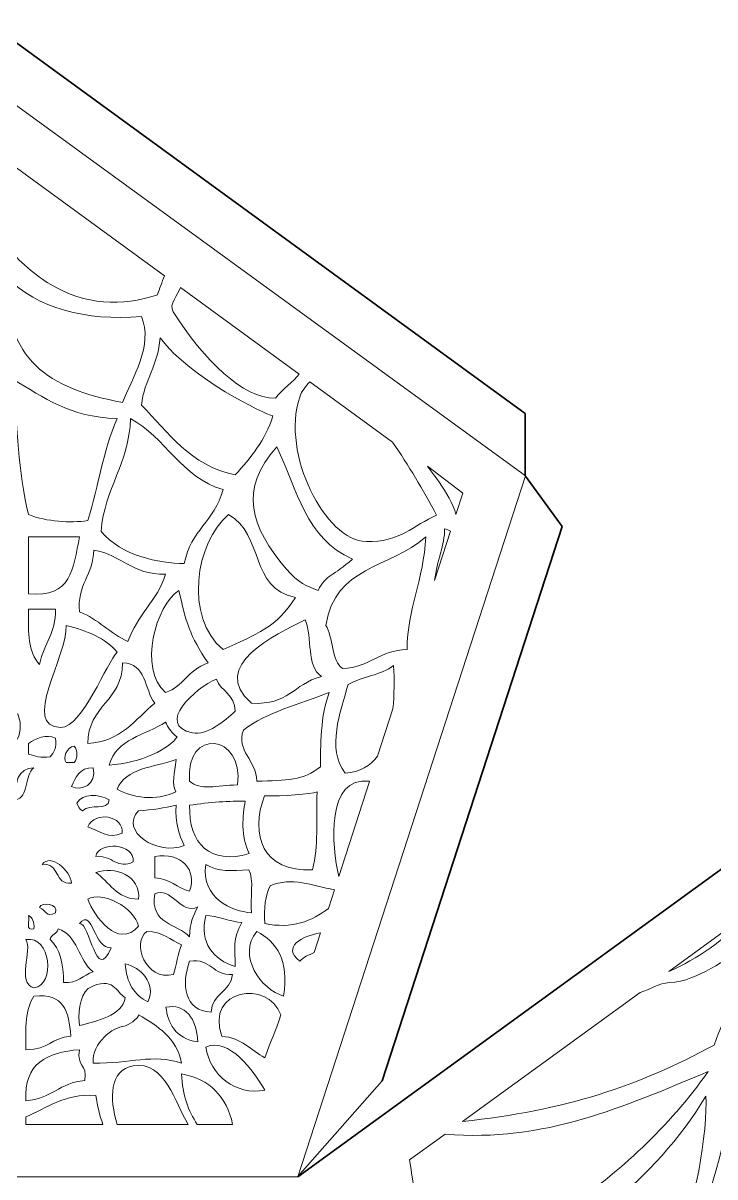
# Model space of a CAD drawing. Header units: millimetres. Extents: x -210 to 134, y -139 to 86.
# Drawn here: x -66.92 to -38.76, y -8.03 to 38.91 of the extents above; entities that cross this region are included whole.
import ezdxf

# ---------------------------------------------------------------- set-up
doc = ezdxf.new("R2010")
doc.units = ezdxf.units.MM
doc.header["$MEASUREMENT"] = 0
for name, color, linetype in [('Side 1 Detail', 7, 'Continuous'), ('Side 1 Outline', 7, 'Continuous'), ('Side 1 Scoring', 7, 'Continuous')]:
    doc.layers.add(name, color=color, linetype=linetype)

msp = doc.modelspace()

# ---------------------------------------------------------------- linework, layer by layer
at = {"layer": 'Side 1 Detail', "color": 250, "lineweight": 9}
for points in [[(-61.1661, 28.6273), (-61.1661, 28.6273), (-68.0059, 33.6055), (-68.0059, 33.6055)], [(-60.5135, 28.1526), (-60.6204, 27.8549), (-61, 27.4687), (-60.8112, 27.1707)], [(-55.6815, 24.6351), (-55.6815, 24.6351), (-60.5135, 28.1526), (-60.5135, 28.1526)], [(-51.8767, 21.8656), (-51.8767, 21.8656), (-55.2495, 24.3206), (-55.2495, 24.3206)], [(-50.4566, 20.8934), (-50.4856, 20.8631), (-49.5189, 19.7841), (-49.3018, 18.9166)], [(-49.7594, 18.3454), (-49.7511, 17.6809), (-50.0749, 17.068), (-50.17, 16.2391)], [(-49.5189, 18.2476), (-49.5947, 18.2844), (-49.6732, 18.3193), (-49.7594, 18.3454)], [(-50.17, 16.2391), (-50.17, 16.2391), (-49.5189, 18.2476), (-49.5189, 18.2476)], [(-51.8629, 11.0156), (-51.8057, 11.6027), (-51.8105, 12.2152), (-51.8353, 12.7733)], [(-52.4878, 9.0881), (-52.4878, 9.0881), (-51.8629, 11.0156), (-51.8629, 11.0156)], [(-52.8193, 8.0749), (-54.6087, 8.2802), (-54.3489, 5.4305), (-54.0726, 4.1978)], [(-54.0726, 4.1978), (-54.0726, 4.1978), (-52.8227, 8.0536), (-52.8227, 8.0536)], [(-52.8227, 8.0536), (-52.8214, 8.0608), (-52.8207, 8.0677), (-52.8193, 8.0749)], [(-54.2483, 3.6559), (-55.1606, 3.823), (-55.9715, 4.1999), (-56.8618, 3.8133)], [(-54.4936, 2.8983), (-54.4936, 2.8983), (-54.2483, 3.6559), (-54.2483, 3.6559)], [(-37.4801, 2.6195), (-37.4801, 2.6195), (-40.631, 0.3315), (-40.631, 0.3315)], [(-40.631, 0.3315), (-39.4793, 0.8455), (-38.3479, 1.5942), (-37.4801, 2.6195)], [(-54.8147, 1.9082), (-55.5774, 1.7687), (-56.3994, 1.3274), (-55.6601, 0.7541)], [(-55.0765, 1.1007), (-55.0765, 1.1007), (-54.8147, 1.9082), (-54.8147, 1.9082)], [(-55.6601, 0.7541), (-55.5092, 0.9139), (-55.2915, 1.0059), (-55.0765, 1.1007)], [(-41.8027, -0.5194), (-41.8027, -0.5194), (-49.029, -5.767), (-49.029, -5.767)], [(-49.029, -5.767), (-44.878, -5.3305), (-41.876, -4.3448), (-38.793, -2.6629)], [(-60.2035, -5.8881), (-60.7299, -5.0295), (-61.1399, -3.2856), (-62.4346, -3.5071)], [(-62.4346, -3.5071), (-63.4095, -3.6739), (-63.4157, -4.8428), (-63.0863, -5.8881)], [(-60.4674, -3.8348), (-60.446, -4.7105), (-60.1883, -5.3499), (-59.8294, -5.8884)], [(-58.39, -5.8884), (-58.6436, -4.765), (-59.2995, -4.0439), (-60.4674, -3.8348)], [(-63.6768, -5.8881), (-63.7981, -5.5208), (-63.9008, -5.1353), (-63.9642, -4.7092)], [(-66.805, -5.8877), (-66.805, -5.8877), (-63.6768, -5.8881), (-63.6768, -5.8881)], [(-63.0863, -5.8881), (-63.0863, -5.8881), (-60.2035, -5.8881), (-60.2035, -5.8881)], [(-59.8294, -5.8884), (-59.8294, -5.8884), (-58.39, -5.8884), (-58.39, -5.8884)], [(-49.739, -6.2823), (-49.739, -6.2823), (-51.1908, -7.3365), (-51.1908, -7.3365)], [(-51.1908, -7.3365), (-50.9383, -8.9985), (-50.6303, -10.6325), (-50.1583, -12.1824)]]:
    msp.add_open_spline(points, degree=3, dxfattribs=at)
for points, knots in [([(-67.4602, 29.7094), (-67.2342, 29.3415), (-66.3089, 28.5801), (-65.8211, 28.2887), (-65.8211, 28.2887), (-64.3858, 27.4301), (-62.9065, 27.3922), (-61.4506, 27.8518), (-61.4506, 27.8518), (-61.3611, 28.1151), (-61.2639, 28.3713), (-61.1661, 28.6273)], [0, 0, 0, 0, 0.25, 0.25, 0.25, 0.25, 0.5, 0.5, 0.5, 0.5, 1, 1, 1, 1]), ([(-67.5712, 28.5519), (-67.6787, 25.2401), (-65.9217, 24.0398), (-62.8714, 23.4814), (-62.8714, 23.4814), (-62.4931, 24.4405), (-61.5981, 25.8351), (-62.1066, 26.9775), (-62.1066, 26.9775), (-64.3783, 26.777), (-66.364, 27.3323), (-67.5712, 28.5519)], [0, 0, 0, 0, 0.25, 0.25, 0.25, 0.25, 0.5, 0.5, 0.5, 0.5, 1, 1, 1, 1]), ([(-60.8112, 27.1707), (-59.551, 25.1798), (-57.9697, 23.6485), (-56.6516, 23.6485), (-56.6516, 23.6485), (-56.3491, 24.0398), (-55.9213, 24.3271), (-55.6815, 24.6351)], [0, 0, 0, 0, 0.3333333, 0.3333333, 0.3333333, 0.3333333, 1, 1, 1, 1]), ([(-62.1066, 23.3718), (-60.9993, 22.257), (-60.1215, 20.9134), (-58.2825, 20.531), (-58.2825, 20.531), (-57.6589, 21.2186), (-57.0622, 21.9339), (-56.7522, 22.935), (-56.7522, 22.935), (-57.0926, 23.0077), (-60.0629, 24.425), (-61.3418, 26.1038), (-61.3418, 26.1038), (-61.4127, 25.009), (-61.9819, 24.4123), (-62.1066, 23.3718)], [0, 0, 0, 0, 0.2, 0.2, 0.2, 0.2, 0.4, 0.4, 0.4, 0.4, 0.6, 0.6, 0.6, 0.6, 1, 1, 1, 1]), ([(-72.1587, 25.5574), (-71.9644, 23.1293), (-71.1548, 21.3165), (-70.957, 18.8925), (-70.957, 18.8925), (-70.2508, 18.7816), (-69.3185, 18.8753), (-68.3346, 18.783), (-68.3346, 18.783), (-66.5507, 19.9915), (-68.5413, 22.9439), (-67.8978, 25.011), (-67.8978, 25.011), (-69.3454, 24.9872), (-71.0638, 24.9903), (-72.1587, 25.5574)], [0, 0, 0, 0, 0.2, 0.2, 0.2, 0.2, 0.4, 0.4, 0.4, 0.4, 0.6, 0.6, 0.6, 0.6, 1, 1, 1, 1]), ([(-64.2914, 18.6734), (-63.8098, 20.1948), (-63.7023, 21.4336), (-63.0912, 22.8254), (-63.0912, 22.8254), (-65.0673, 22.8895), (-66.045, 23.6685), (-67.3286, 24.425), (-67.3286, 24.425), (-67.1323, 22.3269), (-67.1419, 20.768), (-66.6989, 18.9166), (-66.6989, 18.9166), (-65.9444, 18.6245), (-65.0135, 18.5756), (-64.2914, 18.6734)], [0, 0, 0, 0, 0.2, 0.2, 0.2, 0.2, 0.4, 0.4, 0.4, 0.4, 0.6, 0.6, 0.6, 0.6, 1, 1, 1, 1]), ([(-55.2495, 24.3206), (-55.4148, 24.1442), (-55.574, 23.9565), (-55.6601, 23.6998), (-55.6601, 23.6998), (-56.4318, 21.3923), (-54.6135, 17.8521), (-52.9564, 17.8173), (-52.9564, 17.8173), (-51.5804, 17.7884), (-51.0251, 18.4881), (-50.0873, 18.8925), (-50.0873, 18.8925), (-50.6365, 19.9312), (-51.2311, 20.9234), (-51.8767, 21.8656)], [0, 0, 0, 0, 0.2, 0.2, 0.2, 0.2, 0.4, 0.4, 0.4, 0.4, 0.6, 0.6, 0.6, 0.6, 1, 1, 1, 1]), ([(-62.5434, 22.8254), (-62.6171, 20.9685), (-63.5955, 20.017), (-63.7458, 18.2366), (-63.7458, 18.2366), (-62.8927, 17.2072), (-61.3989, 16.9595), (-60.3585, 16.925), (-60.3585, 16.925), (-60.0829, 18.3255), (-59.1362, 18.6152), (-58.7807, 19.9347), (-58.7807, 19.9347), (-60.4694, 20.4314), (-61.1295, 22.0544), (-62.5434, 22.8254)], [0, 0, 0, 0, 0.2, 0.2, 0.2, 0.2, 0.4, 0.4, 0.4, 0.4, 0.6, 0.6, 0.6, 0.6, 1, 1, 1, 1]), ([(-53.5124, 17.1114), (-55.4121, 17.9437), (-55.7572, 19.905), (-56.5931, 21.6707), (-56.5931, 21.6707), (-58.1461, 19.9832), (-57.6617, 18.384), (-56.2065, 16.7066), (-56.2065, 16.7066), (-55.7063, 16.1309), (-55.3735, 16.01), (-54.9098, 15.8326), (-54.9098, 15.8326), (-54.5976, 16.4882), (-54.2697, 16.41), (-53.5124, 17.1114)], [0, 0, 0, 0, 0.2, 0.2, 0.2, 0.2, 0.4, 0.4, 0.4, 0.4, 0.6, 0.6, 0.6, 0.6, 1, 1, 1, 1]), ([(-49.3018, 18.9166), (-49.3018, 18.9166), (-49.02, 19.7865), (-49.02, 19.7865), (-49.02, 19.7865), (-49.02, 19.7865), (-50.4566, 20.8934), (-50.4566, 20.8934)], [0, 0, 0, 0, 0.3333333, 0.3333333, 0.3333333, 0.3333333, 1, 1, 1, 1]), ([(-58.5581, 18.9166), (-59.9058, 17.7921), (-60.3634, 14.7363), (-58.7807, 13.429), (-58.7807, 13.429), (-57.3799, 14.0673), (-56.6268, 14.3129), (-55.8261, 15.5521), (-55.8261, 15.5521), (-57.7285, 15.908), (-57.0919, 18.125), (-58.5581, 18.9166)], [0, 0, 0, 0, 0.25, 0.25, 0.25, 0.25, 0.5, 0.5, 0.5, 0.5, 1, 1, 1, 1]), ([(-66.6989, 15.691), (-64.935, 15.5294), (-64.9026, 16.698), (-64.6194, 18.0182), (-64.6194, 18.0182), (-65.3119, 18.0182), (-66.0036, 18.0182), (-66.6954, 18.0182), (-66.6954, 18.0182), (-66.6954, 17.1073), (-66.6989, 16.6015), (-66.6989, 15.691)], [0, 0, 0, 0, 0.25, 0.25, 0.25, 0.25, 0.5, 0.5, 0.5, 0.5, 1, 1, 1, 1]), ([(-53.9121, 12.6638), (-52.8089, 12.6903), (-52.4017, 13.4121), (-51.2897, 13.429), (-51.2897, 13.429), (-51.2704, 15.1222), (-50.6158, 16.2391), (-50.5248, 18.0182), (-50.5248, 18.0182), (-52.0111, 16.7), (-54.2193, 16.8382), (-54.5976, 14.4118), (-54.5976, 14.4118), (-54.2883, 13.956), (-54.3861, 12.9545), (-53.9121, 12.6638)], [0, 0, 0, 0, 0.2, 0.2, 0.2, 0.2, 0.4, 0.4, 0.4, 0.4, 0.6, 0.6, 0.6, 0.6, 1, 1, 1, 1]), ([(-64.6194, 14.9586), (-63.8553, 14.6664), (-63.3847, 14.0807), (-62.653, 13.7566), (-62.653, 13.7566), (-62.2878, 14.8125), (-61.4623, 15.4068), (-61.1234, 16.4882), (-61.1234, 16.4882), (-62.5165, 16.4785), (-62.8645, 17.2685), (-64.0448, 17.4717), (-64.0448, 17.4717), (-64.0448, 16.4882), (-64.7531, 16.0393), (-64.6194, 14.9586)], [0, 0, 0, 0, 0.2, 0.2, 0.2, 0.2, 0.4, 0.4, 0.4, 0.4, 0.6, 0.6, 0.6, 0.6, 1, 1, 1, 1]), ([(-61.1234, 11.6805), (-60.3585, 11.9434), (-60.2758, 12.5542), (-59.3925, 12.8822), (-59.3925, 12.8822), (-60.1353, 13.9746), (-60.3006, 14.5789), (-60.5769, 15.8326), (-60.5769, 15.8326), (-61.5168, 15.2362), (-62.2368, 12.6638), (-61.1234, 11.6805)], [0, 0, 0, 0, 0.25, 0.25, 0.25, 0.25, 0.5, 0.5, 0.5, 0.5, 1, 1, 1, 1]), ([(-65.6026, 15.0678), (-65.9671, 15.0678), (-66.3316, 15.0678), (-66.6954, 15.0678), (-66.6954, 15.0678), (-66.7237, 14.0559), (-66.7064, 13.3504), (-66.2586, 12.815), (-66.2586, 12.815), (-66.056, 13.7566), (-65.5813, 14.0632), (-65.6026, 15.0678)], [0, 0, 0, 0, 0.25, 0.25, 0.25, 0.25, 0.5, 0.5, 0.5, 0.5, 1, 1, 1, 1]), ([(-57.6265, 11.2434), (-56.0914, 11.1652), (-55.9495, 12.0006), (-54.7782, 12.3362), (-54.7782, 12.3362), (-55.4086, 12.7613), (-55.1199, 13.8961), (-55.4417, 14.6306), (-55.4417, 14.6306), (-56.6454, 14.0263), (-59.3732, 12.7875), (-57.6265, 11.2434)], [0, 0, 0, 0, 0.25, 0.25, 0.25, 0.25, 0.5, 0.5, 0.5, 0.5, 1, 1, 1, 1]), ([(-65.3842, 10.2601), (-64.5071, 10.254), (-63.5011, 12.9304), (-63.0898, 13.3194), (-63.0898, 13.3194), (-63.5618, 13.904), (-64.3287, 14.1931), (-65.1658, 14.4118), (-65.1658, 14.4118), (-65.1059, 13.1558), (-67.0406, 10.2719), (-65.3842, 10.2601)], [0, 0, 0, 0, 0.25, 0.25, 0.25, 0.25, 0.5, 0.5, 0.5, 0.5, 1, 1, 1, 1]), ([(-62.8714, 12.8822), (-62.8803, 11.3257), (-64.2742, 11.1531), (-64.2914, 9.6045), (-64.2914, 9.6045), (-62.9155, 9.6852), (-62.3629, 10.5895), (-61.5602, 11.2434), (-61.5602, 11.2434), (-61.9908, 11.7963), (-61.8868, 12.8836), (-62.8714, 12.8822)], [0, 0, 0, 0, 0.25, 0.25, 0.25, 0.25, 0.5, 0.5, 0.5, 0.5, 1, 1, 1, 1]), ([(-51.8353, 12.7733), (-52.3342, 12.3975), (-53.1286, 12.3179), (-53.693, 12.0082), (-53.693, 12.0082), (-53.9899, 10.9044), (-54.5894, 9.3889), (-53.8025, 8.4025), (-53.8025, 8.4025), (-53.2058, 8.4439), (-52.7855, 8.7016), (-52.4878, 9.0881)], [0, 0, 0, 0, 0.25, 0.25, 0.25, 0.25, 0.5, 0.5, 0.5, 0.5, 1, 1, 1, 1]), ([(-58.2825, 10.9157), (-58.2928, 11.5972), (-58.8606, 11.7212), (-59.0473, 12.2269), (-59.0473, 12.2269), (-59.9024, 11.8893), (-61.5574, 10.3511), (-60.0306, 10.0417), (-60.0306, 10.0417), (-59.4387, 9.9215), (-58.7242, 10.5302), (-58.2825, 10.9157)], [0, 0, 0, 0, 0.25, 0.25, 0.25, 0.25, 0.5, 0.5, 0.5, 0.5, 1, 1, 1, 1]), ([(-54.4578, 11.6805), (-55.6628, 11.2099), (-57.0064, 10.8782), (-57.9545, 10.1506), (-57.9545, 10.1506), (-58.2536, 9.2931), (-57.4254, 8.9445), (-57.4081, 8.0749), (-57.4081, 8.0749), (-56.1948, 8.0997), (-55.4982, 8.1035), (-54.8147, 8.6582), (-54.8147, 8.6582), (-54.8147, 9.414), (-54.8147, 10.8062), (-54.4578, 11.6805)], [0, 0, 0, 0, 0.2, 0.2, 0.2, 0.2, 0.4, 0.4, 0.4, 0.4, 0.6, 0.6, 0.6, 0.6, 1, 1, 1, 1]), ([(-67.1323, 10.8062), (-67.9226, 10.5196), (-68.3187, 11.1979), (-69.2083, 11.1342), (-69.2083, 11.1342), (-69.7257, 8.4501), (-66.4026, 8.929), (-67.1323, 10.8062)], [0, 0, 0, 0, 0.3333333, 0.3333333, 0.3333333, 0.3333333, 1, 1, 1, 1]), ([(-61.1234, 10.4786), (-61.9267, 9.9346), (-63.1394, 9.7999), (-63.4178, 8.7305), (-63.4178, 8.7305), (-62.1568, 8.7812), (-60.8877, 9.4409), (-60.6534, 9.8777), (-60.6534, 9.8777), (-60.8216, 9.9587), (-61.0475, 10.2894), (-61.1234, 10.4786)], [0, 0, 0, 0, 0.25, 0.25, 0.25, 0.25, 0.5, 0.5, 0.5, 0.5, 1, 1, 1, 1]), ([(-65.8211, 9.0581), (-65.6764, 9.2411), (-65.5317, 9.4244), (-65.6026, 9.8233), (-65.6026, 9.8233), (-65.9699, 9.9952), (-66.415, 9.8223), (-66.6954, 9.6045), (-66.6954, 9.6045), (-66.6954, 9.4588), (-66.6954, 9.3131), (-66.6954, 9.1677), (-66.6954, 9.1677), (-66.4336, 9.1016), (-66.1973, 9.0106), (-65.8211, 9.0581)], [0, 0, 0, 0, 0.2, 0.2, 0.2, 0.2, 0.4, 0.4, 0.4, 0.4, 0.6, 0.6, 0.6, 0.6, 1, 1, 1, 1]), ([(-60.1394, 8.0749), (-59.7074, 7.6691), (-59.0411, 7.9123), (-58.1943, 7.9213), (-58.1943, 7.9213), (-57.8973, 10.0183), (-60.3585, 10.2601), (-60.1394, 8.0749)], [0, 0, 0, 0, 0.3333333, 0.3333333, 0.3333333, 0.3333333, 1, 1, 1, 1]), ([(-64.8379, 9.4953), (-65.1507, 9.4667), (-65.316, 9.003), (-65.1658, 8.8397), (-65.1658, 8.8397), (-65.0563, 8.8397), (-64.9474, 8.8397), (-64.8379, 8.8397), (-64.8379, 8.8397), (-64.689, 8.9793), (-64.689, 9.3555), (-64.8379, 9.4953)], [0, 0, 0, 0, 0.25, 0.25, 0.25, 0.25, 0.5, 0.5, 0.5, 0.5, 1, 1, 1, 1]), ([(-63.0898, 7.7469), (-62.4649, 7.4045), (-61.5292, 7.2367), (-60.6989, 7.6429), (-60.6989, 7.6429), (-60.8849, 7.9671), (-60.7457, 8.3798), (-60.6858, 8.949), (-60.6858, 8.949), (-61.5829, 8.6433), (-62.748, 8.6075), (-63.0898, 7.7469)], [0, 0, 0, 0, 0.25, 0.25, 0.25, 0.25, 0.5, 0.5, 0.5, 0.5, 1, 1, 1, 1]), ([(-67.2418, 7.3101), (-66.6548, 7.4148), (-66.8822, 8.3347), (-66.477, 8.6213), (-66.477, 8.6213), (-67.1468, 8.5989), (-67.2535, 8.014), (-67.2418, 7.3101)], [0, 0, 0, 0, 0.3333333, 0.3333333, 0.3333333, 0.3333333, 1, 1, 1, 1]), ([(-64.073, 8.6213), (-64.6222, 8.6241), (-64.7868, 8.242), (-64.9474, 7.8562), (-64.9474, 7.8562), (-64.5733, 7.6477), (-63.8994, 7.9333), (-64.073, 8.6213)], [0, 0, 0, 0, 0.3333333, 0.3333333, 0.3333333, 0.3333333, 1, 1, 1, 1]), ([(-63.4178, 7.3101), (-63.8374, 7.5647), (-64.4961, 7.5768), (-64.7262, 7.1847), (-64.7262, 7.1847), (-64.6704, 7.0548), (-64.6401, 6.9115), (-64.4961, 6.8729), (-64.4961, 6.8729), (-64.1922, 7.1847), (-63.4591, 6.8419), (-63.4178, 7.3101)], [0, 0, 0, 0, 0.25, 0.25, 0.25, 0.25, 0.5, 0.5, 0.5, 0.5, 1, 1, 1, 1]), ([(-57.096, 7.482), (-57.6838, 5.8914), (-57.1753, 4.3632), (-55.1399, 4.4679), (-55.1399, 4.4679), (-54.8794, 5.4904), (-54.998, 6.3941), (-54.9539, 7.6429), (-54.9539, 7.6429), (-55.1826, 7.5409), (-56.3698, 7.4496), (-57.096, 7.482)], [0, 0, 0, 0, 0.25, 0.25, 0.25, 0.25, 0.5, 0.5, 0.5, 0.5, 1, 1, 1, 1]), ([(-60.3585, 5.4525), (-60.5714, 5.8952), (-60.7402, 6.3813), (-60.6858, 7.0917), (-60.6858, 7.0917), (-61.1647, 6.9869), (-61.6614, 6.9015), (-62.2154, 6.8729), (-62.2154, 6.8729), (-63.0367, 6.0392), (-61.4286, 5.0287), (-60.3585, 5.4525)], [0, 0, 0, 0, 0.25, 0.25, 0.25, 0.25, 0.5, 0.5, 0.5, 0.5, 1, 1, 1, 1]), ([(-60.1394, 7.0917), (-60.1966, 5.5407), (-59.3029, 4.6622), (-57.7106, 5.1245), (-57.7106, 5.1245), (-58.0834, 5.8322), (-57.9766, 6.6786), (-57.8808, 7.2581), (-57.8808, 7.2581), (-58.4768, 7.2674), (-59.3512, 7.2212), (-60.1394, 7.0917)], [0, 0, 0, 0, 0.25, 0.25, 0.25, 0.25, 0.5, 0.5, 0.5, 0.5, 1, 1, 1, 1]), ([(-62.8914, 5.9596), (-62.8128, 6.6765), (-63.9972, 6.8771), (-64.2914, 6.2173), (-64.2914, 6.2173), (-63.8305, 6.0654), (-63.4267, 5.6847), (-62.8914, 5.9596)], [0, 0, 0, 0, 0.3333333, 0.3333333, 0.3333333, 0.3333333, 1, 1, 1, 1]), ([(-63.9642, 5.0153), (-63.3034, 5.0763), (-63.0567, 4.4476), (-62.4346, 4.7969), (-62.4346, 4.7969), (-62.3732, 5.5666), (-63.8388, 5.6296), (-63.9642, 5.0153)], [0, 0, 0, 0, 0.3333333, 0.3333333, 0.3333333, 0.3333333, 1, 1, 1, 1]), ([(-61.5602, 5.0153), (-61.5602, 4.7239), (-61.5602, 4.4328), (-61.5602, 4.1413), (-61.5602, 4.1413), (-60.9394, 4.1062), (-60.6596, 3.731), (-60.1394, 3.5949), (-60.1394, 3.5949), (-59.8349, 4.4679), (-60.4619, 5.1972), (-61.5602, 5.0153)], [0, 0, 0, 0, 0.25, 0.25, 0.25, 0.25, 0.5, 0.5, 0.5, 0.5, 1, 1, 1, 1]), ([(-66.1491, 4.6877), (-65.4097, 4.7711), (-65.6715, 3.8543), (-64.9474, 3.9229), (-64.9474, 3.9229), (-64.9901, 4.4562), (-65.8052, 5.1573), (-66.1491, 4.6877)], [0, 0, 0, 0, 0.3333333, 0.3333333, 0.3333333, 0.3333333, 1, 1, 1, 1]), ([(-62.2154, 3.2673), (-62.1238, 4.235), (-63.18, 4.6319), (-63.9642, 4.3601), (-63.9642, 4.3601), (-63.4061, 3.9711), (-63.1332, 3.2969), (-62.2154, 3.2673)], [0, 0, 0, 0, 0.3333333, 0.3333333, 0.3333333, 0.3333333, 1, 1, 1, 1]), ([(-57.7361, 4.4689), (-58.4458, 4.4369), (-58.9536, 4.3573), (-59.4842, 4.6877), (-59.4842, 4.6877), (-59.6674, 3.2931), (-58.4196, 2.7788), (-57.6265, 2.7209), (-57.6265, 2.7209), (-57.6789, 3.2876), (-57.5088, 4.0769), (-57.7361, 4.4689)], [0, 0, 0, 0, 0.25, 0.25, 0.25, 0.25, 0.5, 0.5, 0.5, 0.5, 1, 1, 1, 1]), ([(-59.8121, 2.9596), (-60.4784, 2.5931), (-60.9139, 3.8323), (-61.5602, 3.4857), (-61.5602, 3.4857), (-61.7683, 2.2217), (-60.6376, 2.2958), (-60.1394, 1.7376), (-60.1394, 1.7376), (-60.1305, 2.3475), (-60.0092, 2.5376), (-59.8121, 2.9596)], [0, 0, 0, 0, 0.25, 0.25, 0.25, 0.25, 0.5, 0.5, 0.5, 0.5, 1, 1, 1, 1]), ([(-56.8618, 3.8133), (-57.0492, 3.4182), (-57.1346, 2.9207), (-57.0802, 2.2837), (-57.0802, 2.2837), (-55.9922, 2.0488), (-55.1406, 2.3812), (-54.4936, 2.8983)], [0, 0, 0, 0, 0.3333333, 0.3333333, 0.3333333, 0.3333333, 1, 1, 1, 1]), ([(-62.2154, 2.1748), (-62.3877, 2.9259), (-63.7168, 3.6425), (-64.2914, 3.2673), (-64.2914, 3.2673), (-64.0269, 2.5862), (-63.0636, 1.224), (-62.2154, 2.1748)], [0, 0, 0, 0, 0.3333333, 0.3333333, 0.3333333, 0.3333333, 1, 1, 1, 1]), ([(-65.6026, 2.7209), (-65.4641, 3.0888), (-66.1573, 3.1725), (-66.2586, 2.9393), (-66.2586, 2.9393), (-65.9623, 2.8039), (-65.9864, 2.5176), (-65.6026, 2.7209)], [0, 0, 0, 0, 0.3333333, 0.3333333, 0.3333333, 0.3333333, 1, 1, 1, 1]), ([(-63.3323, 1.3001), (-64.0358, 1.203), (-64.071, 2.9462), (-64.6194, 2.2837), (-64.6194, 2.2837), (-64.1812, 2.3064), (-63.9593, -0.2099), (-63.3323, 1.3001)], [0, 0, 0, 0, 0.3333333, 0.3333333, 0.3333333, 0.3333333, 1, 1, 1, 1]), ([(-66.477, 2.0653), (-66.4605, 2.3368), (-66.5335, 2.5187), (-66.6954, 2.6117), (-66.6954, 2.6117), (-66.6472, 2.4053), (-66.8443, 1.9533), (-66.477, 2.0653)], [0, 0, 0, 0, 0.3333333, 0.3333333, 0.3333333, 0.3333333, 1, 1, 1, 1]), ([(-58.2825, 0.5357), (-58.2956, 1.2878), (-58.39, 1.6391), (-58.0193, 2.3295), (-58.0193, 2.3295), (-58.4196, 2.3295), (-59.0838, 2.6117), (-59.4842, 2.6117), (-59.4842, 2.6117), (-59.757, 1.4999), (-59.1631, 0.8013), (-58.2825, 0.5357)], [0, 0, 0, 0, 0.25, 0.25, 0.25, 0.25, 0.5, 0.5, 0.5, 0.5, 1, 1, 1, 1]), ([(-64.073, 0.3173), (-64.6704, 0.7758), (-64.6924, 1.8104), (-65.4938, 2.0653), (-65.4938, 2.0653), (-65.5255, 1.8424), (-65.7894, 1.851), (-65.8211, 1.6285), (-65.8211, 1.6285), (-65.4125, 1.2726), (-65.2747, 0.6456), (-65.2754, -0.1199), (-65.2754, -0.1199), (-64.6904, -0.1585), (-64.4857, 0.1836), (-64.073, 0.3173)], [0, 0, 0, 0, 0.2, 0.2, 0.2, 0.2, 0.4, 0.4, 0.4, 0.4, 0.6, 0.6, 0.6, 0.6, 1, 1, 1, 1]), ([(-60.7954, 0.2077), (-60.6768, 0.5991), (-60.6245, 1.0572), (-60.4674, 1.4097), (-60.4674, 1.4097), (-60.9228, 1.6102), (-61.2288, 1.9599), (-61.8881, 1.9561), (-61.8881, 1.9561), (-62.4931, 1.5213), (-61.9495, -0.0803), (-60.7954, 0.2077)], [0, 0, 0, 0, 0.25, 0.25, 0.25, 0.25, 0.5, 0.5, 0.5, 0.5, 1, 1, 1, 1]), ([(-57.4081, 1.9561), (-58.2212, 0.9808), (-57.238, -0.4038), (-56.3154, -0.6663), (-56.3154, -0.6663), (-56.099, 0.7889), (-56.5889, 1.5372), (-57.4081, 1.9561)], [0, 0, 0, 0, 0.3333333, 0.3333333, 0.3333333, 0.3333333, 1, 1, 1, 1]), ([(-66.477, -0.3383), (-65.5951, -0.2047), (-65.7818, 1.8038), (-66.805, 1.6285), (-66.805, 1.6285), (-66.5246, 1.1957), (-67.2039, -0.1296), (-66.477, -0.3383)], [0, 0, 0, 0, 0.3333333, 0.3333333, 0.3333333, 0.3333333, 1, 1, 1, 1]), ([(-38.793, -2.6629), (-38.3011, -1.2594), (-37.5083, -0.0319), (-37.4064, 1.2514), (-37.4064, 1.2514), (-38.3775, 0.9021), (-39.3976, -0.0695), (-40.6093, -0.1204), (-40.6093, -0.1204), (-41.0275, -0.138), (-41.3996, -0.4005), (-41.8027, -0.5194)], [0, 0, 0, 0, 0.25, 0.25, 0.25, 0.25, 0.5, 0.5, 0.5, 0.5, 1, 1, 1, 1]), ([(-61.8406, -0.9099), (-61.4851, -0.1261), (-62.1328, 0.4895), (-62.7618, 0.6449), (-62.7618, 0.6449), (-62.7122, -0.143), (-62.3932, -0.6246), (-61.8406, -0.9099)], [0, 0, 0, 0, 0.3333333, 0.3333333, 0.3333333, 0.3333333, 1, 1, 1, 1]), ([(-58.3914, 0.2077), (-59.2127, 0.1516), (-59.2492, 0.8802), (-60.1394, 0.7541), (-60.1394, 0.7541), (-60.4832, -0.1578), (-60.3695, -1.2885), (-59.2657, -1.3219), (-59.2657, -1.3219), (-59.2396, -0.5468), (-58.4651, -0.5196), (-58.3914, 0.2077)], [0, 0, 0, 0, 0.25, 0.25, 0.25, 0.25, 0.5, 0.5, 0.5, 0.5, 1, 1, 1, 1]), ([(-62.7584, -0.7287), (-63.156, -0.5437), (-63.1993, 0.2077), (-64.2735, -0.3594), (-64.2735, -0.3594), (-64.6311, -0.6488), (-64.6918, -1.5031), (-64.6194, -1.8683), (-64.6194, -1.8683), (-63.9476, -1.7026), (-62.8679, -1.4566), (-62.7584, -0.7287)], [0, 0, 0, 0, 0.25, 0.25, 0.25, 0.25, 0.5, 0.5, 0.5, 0.5, 1, 1, 1, 1]), ([(-57.0802, -3.1795), (-56.8025, -2.4223), (-56.6785, -2.1891), (-56.4249, -1.4311), (-56.4249, -1.4311), (-56.9506, 0.0051), (-59.5166, -0.3718), (-58.8282, -2.3052), (-58.8282, -2.3052), (-58.0117, -2.3627), (-57.6452, -2.8702), (-57.0802, -3.1795)], [0, 0, 0, 0, 0.25, 0.25, 0.25, 0.25, 0.5, 0.5, 0.5, 0.5, 1, 1, 1, 1]), ([(-64.9708, -2.301), (-65.068, -1.2692), (-65.2451, -0.563), (-66.477, -0.6663), (-66.477, -0.6663), (-66.8208, -1.1604), (-66.8319, -1.9868), (-66.805, -2.8515), (-66.805, -2.8515), (-65.8211, -2.8515), (-65.8211, -2.374), (-64.9708, -2.301)], [0, 0, 0, 0, 0.25, 0.25, 0.25, 0.25, 0.5, 0.5, 0.5, 0.5, 1, 1, 1, 1]), ([(-61.1054, -1.1249), (-61.0331, -1.7202), (-60.732, -2.4251), (-59.8121, -2.5239), (-59.8121, -2.5239), (-59.8362, -1.5989), (-60.333, -0.9481), (-61.1054, -1.1249)], [0, 0, 0, 0, 0.3333333, 0.3333333, 0.3333333, 0.3333333, 1, 1, 1, 1]), ([(-60.4674, -3.3979), (-60.6713, -2.363), (-61.4382, -1.8917), (-62.2154, -1.4311), (-62.2154, -1.4311), (-62.234, -1.5944), (-62.6405, -1.8608), (-62.7887, -1.8948), (-62.7887, -1.8948), (-63.2524, -1.9214), (-64.1178, -2.5518), (-64.073, -3.3979), (-64.073, -3.3979), (-62.5186, -3.4286), (-61.669, -2.9983), (-60.4674, -3.3979)], [0, 0, 0, 0, 0.2, 0.2, 0.2, 0.2, 0.4, 0.4, 0.4, 0.4, 0.6, 0.6, 0.6, 0.6, 1, 1, 1, 1]), ([(-59.4842, -2.7423), (-59.3085, -3.8782), (-58.2729, -4.7353), (-57.0802, -4.4904), (-57.0802, -4.4904), (-57.5432, -3.7069), (-58.5423, -2.3213), (-59.4842, -2.7423)], [0, 0, 0, 0, 0.3333333, 0.3333333, 0.3333333, 0.3333333, 1, 1, 1, 1]), ([(-64.4127, -4.1066), (-64.2846, -3.3962), (-64.7641, -3.5788), (-64.6194, -2.8515), (-64.6194, -2.8515), (-65.9492, -2.9422), (-66.8966, -3.4152), (-66.805, -4.9276), (-66.805, -4.9276), (-65.8025, -4.8735), (-65.4042, -4.171), (-64.4127, -4.1066)], [0, 0, 0, 0, 0.25, 0.25, 0.25, 0.25, 0.5, 0.5, 0.5, 0.5, 1, 1, 1, 1]), ([(-50.1583, -12.1824), (-47.9421, -12.0773), (-46.6474, -10.6686), (-44.8925, -9.4126), (-44.8925, -9.4126), (-42.5795, -7.7575), (-40.6751, -6.057), (-39.0269, -3.7361), (-39.0269, -3.7361), (-42.4372, -5.163), (-45.7241, -6.6379), (-49.739, -6.2823)], [0, 0, 0, 0, 0.25, 0.25, 0.25, 0.25, 0.5, 0.5, 0.5, 0.5, 1, 1, 1, 1]), ([(-63.9642, -4.7092), (-65.2726, -4.6382), (-65.9279, -5.2214), (-66.805, -5.5832), (-66.805, -5.5832), (-66.805, -5.6844), (-66.805, -5.7864), (-66.805, -5.8877)], [0, 0, 0, 0, 0.3333333, 0.3333333, 0.3333333, 0.3333333, 1, 1, 1, 1]), ([(-40.4966, -10.3817), (-39.5168, -9.7068), (-39.0583, -6.0136), (-39.1231, -4.7393), (-39.1231, -4.7393), (-41.2807, -8.2846), (-44.3485, -10.4123), (-48.1863, -12.4783), (-48.1863, -12.4783), (-45.2873, -12.3657), (-42.8231, -11.9833), (-40.4966, -10.3817)], [0, 0, 0, 0, 0.25, 0.25, 0.25, 0.25, 0.5, 0.5, 0.5, 0.5, 1, 1, 1, 1]), ([(-33.3325, -7.4251), (-34.344, -7.3979), (-35.4075, -6.7082), (-36.2392, -6.8246), (-36.2392, -6.8246), (-36.6646, -6.2321), (-37.7605, -5.9812), (-38.1853, -5.388), (-38.1853, -5.388), (-38.6238, -8.2181), (-39.5093, -9.7578), (-40.0343, -12.4167), (-40.0343, -12.4167), (-35.1264, -16.0247), (-32.7565, -10.7716), (-31.0202, -7.0272), (-31.0202, -7.0272), (-31.8105, -6.9342), (-32.3703, -7.4499), (-33.3325, -7.4251)], [0, 0, 0, 0, 0.1666667, 0.1666667, 0.1666667, 0.1666667, 0.3333333, 0.3333333, 0.3333333, 0.3333333, 0.5, 0.5, 0.5, 0.5, 0.6666667, 0.6666667, 0.6666667, 0.6666667, 1, 1, 1, 1])]:
    msp.add_open_spline(points, degree=3, knots=knots, dxfattribs=at)
at = {"layer": 'Side 1 Outline', "color": 250, "lineweight": 35}
for points in [[(-68.3002, 38.914), (-68.3002, 38.914), (-46.4769, 23.0296), (-46.4769, 23.0296)], [(-46.4769, 20.4929), (-46.4769, 20.4929), (-46.4769, 23.0296), (-46.4769, 23.0296)], [(-46.4696, 20.4831), (-46.4696, 20.4831), (-44.9786, 18.4309), (-44.9786, 18.4309)], [(-44.9786, 18.4309), (-44.9786, 18.4309), (-52.3049, -4.1169), (-52.3049, -4.1169)], [(-31.4718, 9.5992), (-31.4718, 9.5992), (-55.7307, -8.0259), (-55.7307, -8.0259)], [(-55.7541, -8.0168), (-55.7541, -8.0168), (-52.3049, -4.1169), (-52.3049, -4.1169)]]:
    msp.add_open_spline(points, degree=3, dxfattribs=at)
at = {"layer": 'Side 1 Scoring', "color": 250, "lineweight": 18}
for points in [[(-70.7241, 38.118), (-70.7241, 38.118), (-46.4652, 20.4929), (-46.4652, 20.4929)], [(-55.7311, -8.0259), (-55.7311, -8.0259), (-46.4652, 20.4922), (-46.4652, 20.4922)], [(-55.7311, -8.0259), (-55.7311, -8.0259), (-85.717, -8.0255), (-85.717, -8.0255)]]:
    msp.add_open_spline(points, degree=3, dxfattribs=at)

doc.saveas('drawing.dxf')
